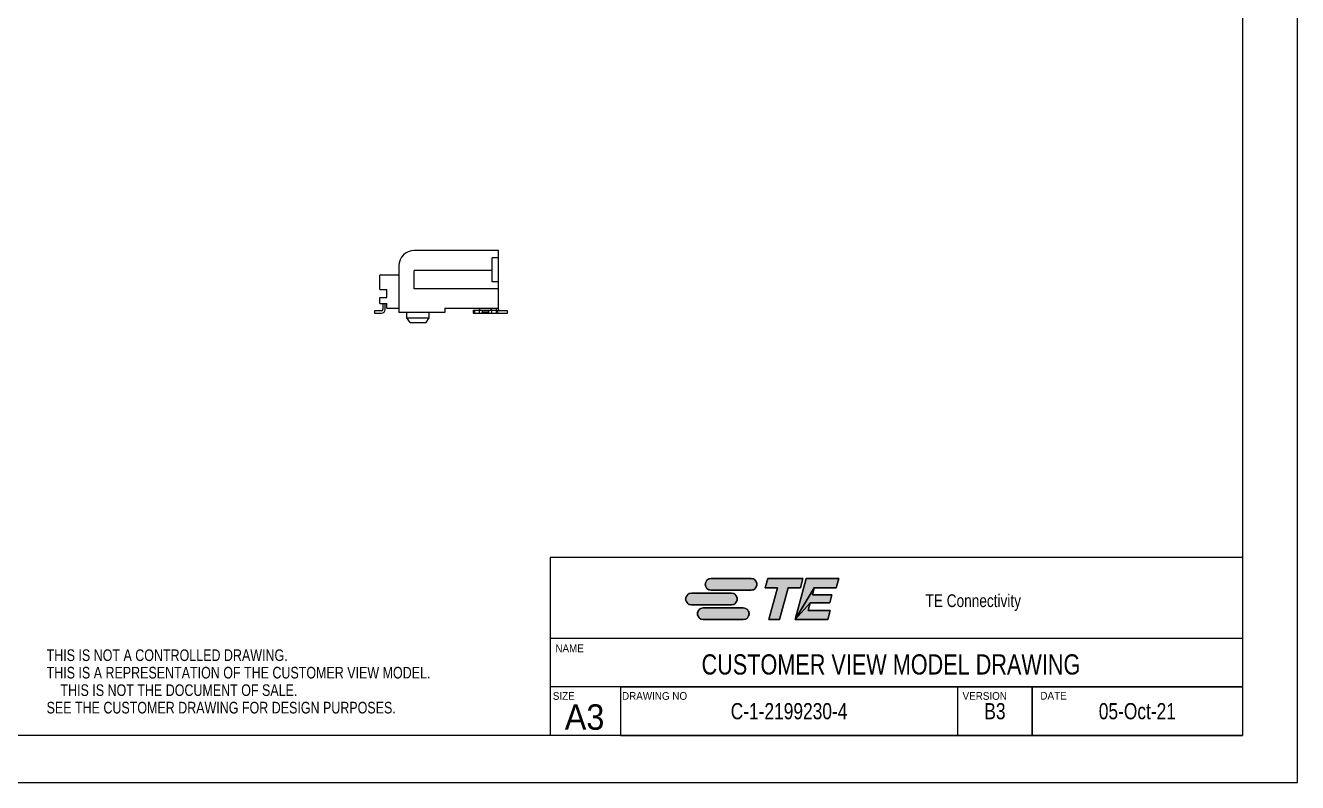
# Model space of a CAD drawing. Extents: x 0 to 420, y 0 to 297.
# Drawn here: x 170.5 to 420, y 0 to 148.5 of the extents above; entities that cross this region are included whole.
import ezdxf
from ezdxf.enums import TextEntityAlignment as Align

# ---------------------------------------------------------------- set-up
doc = ezdxf.new("R2010")
doc.units = 0
doc.header["$LTSCALE"] = 23.1
doc.layers.get('0').update_dxf_attribs({"linetype": 'CONTINUOUS'})
doc.layers.add('DRAFT_ENTITY', color=7, linetype='CONTINUOUS')
doc.styles.get("Standard").update_dxf_attribs({"font": 'txt', "width": 0.95})
doc.styles.add('TEXTSTYLE_2', font='txt', dxfattribs={"width": 0.8})

# ---------------------------------------------------------------- blocks, each defined once
blk = doc.blocks.new('TE_CONNECTIVITY_BL0', base_point=(315, 36))
at = {"linetype": 'CONTINUOUS'}
for points in [[(304.83, 40.02), (304.98, 40.02), (312.83, 40.02), (312.98, 40.02), (313.13, 39.99), (313.27, 39.94), (313.4, 39.87), (313.52, 39.79), (313.64, 39.69), (313.73, 39.58), (313.82, 39.45), (313.88, 39.32), (313.93, 39.18), (313.96, 39.03), (313.97, 38.88), (313.96, 38.74), (313.93, 38.59), (313.88, 38.45), (313.82, 38.31), (313.73, 38.19), (313.64, 38.08), (313.52, 37.98), (313.4, 37.9), (313.27, 37.83), (313.13, 37.78), (312.98, 37.75), (304.98, 37.74), (304.83, 37.75), (304.69, 37.78), (304.54, 37.83), (304.41, 37.9), (304.29, 37.98), (304.17, 38.08), (304.08, 38.19), (303.99, 38.31), (303.93, 38.45), (303.88, 38.59), (303.85, 38.74), (303.84, 38.88), (303.85, 39.03), (303.88, 39.18), (303.93, 39.32), (303.99, 39.45), (304.08, 39.58), (304.17, 39.69), (304.29, 39.79), (304.41, 39.87), (304.54, 39.94), (304.69, 39.99)], [(315.59, 38.22), (316.08, 40.02), (322.98, 40.02), (322.5, 38.22), (320.09, 38.22), (318.41, 31.98), (316.33, 31.98), (318.01, 38.22)], [(330.01, 40.02), (329.52, 38.22), (325.21, 38.22), (321.49, 31.98), (323.64, 40.02)], [(328.69, 36.83), (328.26, 35.22), (324.4, 35.22), (321.49, 31.98), (325.21, 38.22), (324.84, 36.83)], [(300.98, 37.13), (301.13, 37.14), (308.98, 37.14), (309.13, 37.13), (309.28, 37.1), (309.42, 37.05), (309.55, 36.99), (309.68, 36.9), (309.79, 36.81), (309.89, 36.69), (309.97, 36.57), (310.04, 36.44), (310.08, 36.3), (310.11, 36.15), (310.12, 36), (310.11, 35.85), (310.08, 35.7), (310.04, 35.56), (309.97, 35.43), (309.89, 35.31), (309.79, 35.19), (309.68, 35.1), (309.55, 35.01), (309.42, 34.95), (309.28, 34.9), (309.13, 34.87), (301.13, 34.86), (300.98, 34.87), (300.84, 34.9), (300.7, 34.95), (300.56, 35.01), (300.44, 35.1), (300.33, 35.19), (300.23, 35.31), (300.15, 35.43), (300.08, 35.56), (300.03, 35.7), (300, 35.85), (299.99, 36), (300, 36.15), (300.03, 36.3), (300.08, 36.44), (300.15, 36.57), (300.23, 36.69), (300.33, 36.81), (300.44, 36.9), (300.56, 36.99), (300.7, 37.05), (300.84, 37.1)], [(328.33, 33.78), (327.85, 31.98), (321.49, 31.98), (324.4, 35.22), (324.02, 33.78)], [(303.3, 34.25), (303.44, 34.26), (311.29, 34.26), (311.44, 34.25), (311.59, 34.22), (311.73, 34.17), (311.86, 34.1), (311.99, 34.02), (312.1, 33.92), (312.2, 33.81), (312.28, 33.69), (312.35, 33.55), (312.39, 33.41), (312.42, 33.26), (312.43, 33.12), (312.42, 32.97), (312.39, 32.82), (312.35, 32.68), (312.28, 32.55), (312.2, 32.42), (312.1, 32.31), (311.99, 32.21), (311.86, 32.13), (311.73, 32.06), (311.59, 32.01), (311.44, 31.98), (303.44, 31.98), (303.3, 31.98), (303.15, 32.01), (303.01, 32.06), (302.87, 32.13), (302.75, 32.21), (302.64, 32.31), (302.54, 32.42), (302.46, 32.55), (302.39, 32.68), (302.34, 32.82), (302.31, 32.97), (302.3, 33.12), (302.31, 33.26), (302.34, 33.41), (302.39, 33.55), (302.46, 33.69), (302.54, 33.81), (302.64, 33.92), (302.75, 34.02), (302.87, 34.1), (303.01, 34.17), (303.15, 34.22)]]:
    blk.add_hatch(color=2, dxfattribs=at).paths.add_polyline_path(points)
at = {"color": 2, "linetype": 'CONTINUOUS'}
for p, q in [((312.83, 40.02), (304.98, 40.02)), ((316.08, 40.02), (315.59, 38.22)), ((322.98, 40.02), (316.08, 40.02)), ((323.64, 40.02), (321.49, 31.98)), ((322.5, 38.22), (322.98, 40.02)), ((330.01, 40.02), (323.64, 40.02)), ((329.52, 38.22), (330.01, 40.02)), ((304.98, 37.74), (312.83, 37.74)), ((315.59, 38.22), (318.01, 38.22)), ((318.01, 38.22), (316.33, 31.98)), ((318.41, 31.98), (320.09, 38.22)), ((320.09, 38.22), (322.5, 38.22)), ((324.84, 36.83), (325.21, 38.22)), ((325.21, 38.22), (329.52, 38.22)), ((308.98, 37.14), (301.13, 37.14)), ((324.02, 33.78), (324.4, 35.22)), ((324.4, 35.22), (328.26, 35.22)), ((328.69, 36.83), (324.84, 36.83)), ((328.26, 35.22), (328.69, 36.83)), ((301.13, 34.86), (308.98, 34.86)), ((311.29, 34.26), (303.44, 34.26)), ((328.33, 33.78), (324.02, 33.78)), ((327.85, 31.98), (328.33, 33.78)), ((303.44, 31.98), (311.29, 31.98)), ((316.33, 31.98), (318.41, 31.98)), ((321.49, 31.98), (327.85, 31.98))]:
    blk.add_line(p, q, dxfattribs=at)
for points in [[(304.83, 40.02), (304.98, 40.02), (312.83, 40.02), (312.98, 40.02), (313.13, 39.99), (313.27, 39.94), (313.4, 39.87), (313.52, 39.79), (313.64, 39.69), (313.73, 39.58), (313.82, 39.45), (313.88, 39.32), (313.93, 39.18), (313.96, 39.03), (313.97, 38.88), (313.96, 38.74), (313.93, 38.59), (313.88, 38.45), (313.82, 38.31), (313.73, 38.19), (313.64, 38.08), (313.52, 37.98), (313.4, 37.9), (313.27, 37.83), (313.13, 37.78), (312.98, 37.75), (304.98, 37.74), (304.83, 37.75), (304.69, 37.78), (304.54, 37.83), (304.41, 37.9), (304.29, 37.98), (304.17, 38.08), (304.08, 38.19), (303.99, 38.31), (303.93, 38.45), (303.88, 38.59), (303.85, 38.74), (303.84, 38.88), (303.85, 39.03), (303.88, 39.18), (303.93, 39.32), (303.99, 39.45), (304.08, 39.58), (304.17, 39.69), (304.29, 39.79), (304.41, 39.87), (304.54, 39.94), (304.69, 39.99), (304.83, 40.02)], [(315.59, 38.22), (316.08, 40.02), (322.98, 40.02), (322.5, 38.22), (320.09, 38.22), (318.41, 31.98), (316.33, 31.98), (318.01, 38.22), (315.59, 38.22)], [(330.01, 40.02), (329.52, 38.22), (325.21, 38.22), (321.49, 31.98), (323.64, 40.02), (330.01, 40.02)], [(328.69, 36.83), (328.26, 35.22), (324.4, 35.22), (321.49, 31.98), (325.21, 38.22), (324.84, 36.83), (328.69, 36.83)], [(300.98, 37.13), (301.13, 37.14), (308.98, 37.14), (309.13, 37.13), (309.28, 37.1), (309.42, 37.05), (309.55, 36.99), (309.68, 36.9), (309.79, 36.81), (309.89, 36.69), (309.97, 36.57), (310.04, 36.44), (310.08, 36.3), (310.11, 36.15), (310.12, 36), (310.11, 35.85), (310.08, 35.7), (310.04, 35.56), (309.97, 35.43), (309.89, 35.31), (309.79, 35.19), (309.68, 35.1), (309.55, 35.01), (309.42, 34.95), (309.28, 34.9), (309.13, 34.87), (301.13, 34.86), (300.98, 34.87), (300.84, 34.9), (300.7, 34.95), (300.56, 35.01), (300.44, 35.1), (300.33, 35.19), (300.23, 35.31), (300.15, 35.43), (300.08, 35.56), (300.03, 35.7), (300, 35.85), (299.99, 36), (300, 36.15), (300.03, 36.3), (300.08, 36.44), (300.15, 36.57), (300.23, 36.69), (300.33, 36.81), (300.44, 36.9), (300.56, 36.99), (300.7, 37.05), (300.84, 37.1), (300.98, 37.13)], [(328.33, 33.78), (327.85, 31.98), (321.49, 31.98), (324.4, 35.22), (324.02, 33.78), (328.33, 33.78)], [(303.3, 34.25), (303.44, 34.26), (311.29, 34.26), (311.44, 34.25), (311.59, 34.22), (311.73, 34.17), (311.86, 34.1), (311.99, 34.02), (312.1, 33.92), (312.2, 33.81), (312.28, 33.69), (312.35, 33.55), (312.39, 33.41), (312.42, 33.26), (312.43, 33.12), (312.42, 32.97), (312.39, 32.82), (312.35, 32.68), (312.28, 32.55), (312.2, 32.42), (312.1, 32.31), (311.99, 32.21), (311.86, 32.13), (311.73, 32.06), (311.59, 32.01), (311.44, 31.98), (303.44, 31.98), (303.3, 31.98), (303.15, 32.01), (303.01, 32.06), (302.87, 32.13), (302.75, 32.21), (302.64, 32.31), (302.54, 32.42), (302.46, 32.55), (302.39, 32.68), (302.34, 32.82), (302.31, 32.97), (302.3, 33.12), (302.31, 33.26), (302.34, 33.41), (302.39, 33.55), (302.46, 33.69), (302.54, 33.81), (302.64, 33.92), (302.75, 34.02), (302.87, 34.1), (303.01, 34.17), (303.15, 34.22), (303.3, 34.25)]]:
    blk.add_lwpolyline(points, dxfattribs=at)
for centre, start, end in [((304.98, 38.88), 90, 270), ((312.83, 38.88), 270, 90), ((301.13, 36), 90, 270), ((308.98, 36), 270, 90), ((303.44, 33.12), 90, 270), ((311.29, 33.12), 270, 90)]:
    blk.add_arc(centre, 1.14, start, end, dxfattribs=at)
for points in [[(312.98, 37.75), (312.83, 37.74), (304.98, 37.74)], [(309.13, 34.87), (308.98, 34.86), (301.13, 34.86)], [(311.44, 31.98), (311.29, 31.98), (303.44, 31.98)]]:
    blk.add_solid(points, dxfattribs=at)

msp = doc.modelspace()

# ---------------------------------------------------------------- linework, layer by layer
at = {"color": 7, "linetype": 'CONTINUOUS'}
for p, q in [((420, 0), (420, 297)), ((409.21, 287.08), (409.21, 9.23)), ((263.25, 104.36), (246.75, 104.36)), ((263.25, 102.89), (262.05, 102.89)), ((262.05, 98.21), (262.05, 102.89)), ((263.25, 92.81), (263.25, 104.36)), ((243.75, 101.36), (243.75, 92.21)), ((246.75, 96.86), (246.75, 100.46)), ((262.05, 100.46), (246.75, 100.46)), ((240, 96.71), (240, 99.5)), ((243.75, 99.5), (240, 99.5)), ((263.25, 98.21), (262.05, 98.21)), ((240, 96.71), (241.35, 96.71)), ((240, 93.95), (240, 95.15)), ((240, 95.15), (241.35, 95.15)), ((241.35, 95.15), (241.35, 96.71)), ((263.25, 96.86), (246.75, 96.86)), ((238.95, 92.51), (238.95, 92.06)), ((240.3, 92.51), (238.95, 92.51)), ((240, 93.95), (241.35, 93.95)), ((240.6, 93.95), (240.6, 92.81)), ((241.05, 92.81), (241.05, 93.95)), ((241.35, 93.05), (241.35, 93.95)), ((241.35, 93.05), (243.75, 93.05)), ((252.75, 93.05), (263.25, 93.05)), ((252.75, 93.05), (252.75, 92.21)), ((258.3, 92.66), (263.1, 92.66)), ((258.3, 92.66), (258.3, 92.06)), ((258.6, 92.66), (258.6, 92.06)), ((259.5, 92.66), (259.5, 92.06)), ((259.56, 92.96), (259.56, 93.05)), ((261.84, 92.96), (259.56, 92.96)), ((260.1, 92.51), (261.3, 92.51)), ((260.1, 92.51), (260.1, 92.21)), ((261.3, 92.51), (261.3, 92.21)), ((261.84, 93.05), (261.84, 92.96)), ((261.9, 92.66), (261.9, 92.06)), ((262.8, 93.05), (262.8, 92.81)), ((262.8, 92.66), (262.8, 92.06)), ((263.1, 92.66), (263.1, 92.06)), ((265.05, 92.51), (263.55, 92.51)), ((265.05, 92.06), (265.05, 92.51)), ((238.95, 92.06), (240.3, 92.06)), ((252.75, 92.21), (243.75, 92.21)), ((245.32, 91.16), (245.32, 92.21)), ((245.93, 90.26), (245.32, 91.16)), ((245.32, 91.16), (249.68, 91.16)), ((245.93, 90.26), (249.07, 90.26)), ((249.07, 90.26), (249.68, 91.16)), ((249.68, 91.16), (249.68, 92.21)), ((258.3, 92.06), (263.1, 92.06)), ((260.1, 92.21), (261.3, 92.21)), ((263.55, 92.06), (265.05, 92.06)), ((409.21, 44.16), (273.44, 44.16)), ((273.44, 44.16), (273.44, 9.23)), ((409.21, 18.76), (273.44, 18.76)), ((287.21, 18.76), (287.21, 9.23)), ((353.33, 18.76), (353.33, 9.23)), ((367.96, 9.23), (367.96, 18.76)), ((409.21, 9.23), (17.78, 9.23)), ((0, 0), (420, 0))]:
    msp.add_line(p, q, dxfattribs=at)
at = {"color": 2, "linetype": 'CONTINUOUS'}
for p, q in [((287.21, 18.76), (409.21, 18.76)), ((287.21, 18.76), (287.21, 9.23)), ((353.33, 18.76), (353.33, 9.23)), ((367.96, 18.76), (367.96, 9.23)), ((409.21, 18.76), (409.21, 9.23)), ((287.21, 9.23), (409.21, 9.23))]:
    msp.add_line(p, q, dxfattribs=at)
at = {"color": 7, "linetype": 'CONTINUOUS'}
for centre, radius, start, end in [((246.75, 101.36), 3, 90, 180), ((240.3, 92.81), 0.75, 270, 360), ((240.3, 92.81), 0.3, 270, 360), ((263.55, 92.81), 0.75, 180, 191.5371), ((263.55, 92.81), 0.3, 180, 270), ((263.55, 92.81), 0.75, 233.1255, 270)]:
    msp.add_arc(centre, radius, start, end, dxfattribs=at)
for centre, start_param, end_param in [((259.8, 92.51), -1.570796, -1.047198), ((261.6, 92.51), 1.047198, 1.570796), ((259.8, 92.21), -2.094395, -1.570796), ((261.6, 92.21), -4.712389, -4.18879)]:
    msp.add_ellipse(centre, major_axis=(0, 0.3), ratio=1, start_param=start_param, end_param=end_param, dxfattribs=at)
for points, knots in [([(259.56, 92.96), (259.56, 92.95), (259.56, 92.93), (259.56, 92.9), (259.56, 92.87), (259.56, 92.84), (259.56, 92.81), (259.56, 92.79), (259.56, 92.78), (259.55, 92.76), (259.55, 92.75), (259.55, 92.74), (259.55, 92.73), (259.54, 92.72), (259.54, 92.71), (259.53, 92.7), (259.53, 92.69), (259.52, 92.69), (259.51, 92.68), (259.51, 92.68), (259.5, 92.67), (259.49, 92.67), (259.48, 92.67), (259.47, 92.66), (259.46, 92.66), (259.45, 92.66), (259.45, 92.66)], [0, 0, 0, 0, 0.084972, 0.16903, 0.251267, 0.330799, 0.406778, 0.47842, 0.512403, 0.545066, 0.576359, 0.606257, 0.634758, 0.661898, 0.712401, 0.736097, 0.759015, 0.781411, 0.803563, 0.825757, 0.848261, 0.871312, 0.895104, 0.919786, 0.945461, 1, 1, 1, 1]), ([(261.95, 92.66), (261.95, 92.66), (261.94, 92.66), (261.93, 92.66), (261.92, 92.67), (261.91, 92.67), (261.9, 92.67), (261.89, 92.68), (261.89, 92.68), (261.88, 92.69), (261.87, 92.69), (261.87, 92.7), (261.86, 92.71), (261.86, 92.72), (261.85, 92.73), (261.85, 92.74), (261.85, 92.75), (261.85, 92.76), (261.84, 92.78), (261.84, 92.79), (261.84, 92.81), (261.84, 92.84), (261.84, 92.87), (261.84, 92.9), (261.84, 92.93), (261.84, 92.95), (261.84, 92.96)], [0, 0, 0, 0, 0.054539, 0.080214, 0.104896, 0.128688, 0.151739, 0.174243, 0.196437, 0.218589, 0.240985, 0.263903, 0.287599, 0.338102, 0.365242, 0.393743, 0.423641, 0.454934, 0.487597, 0.52158, 0.593222, 0.669201, 0.748733, 0.83097, 0.915028, 1, 1, 1, 1])]:
    msp.add_open_spline(points, degree=3, knots=knots, dxfattribs=at)
at = {"layer": 'DRAFT_ENTITY', "color": 7, "linetype": 'CONTINUOUS'}
msp.add_line((409.21, 28.28), (273.44, 28.28), dxfattribs=at)

# ---------------------------------------------------------------- block references
at = {"color": 2, "linetype": 'CONTINUOUS'}
msp.add_blockref('TE_CONNECTIVITY_BL0', (315, 36), dxfattribs=at)

# ---------------------------------------------------------------- texts
at = {"color": 2, "linetype": 'CONTINUOUS', "style": 'TEXTSTYLE_2', "width": 0.8}
for s, height, p in [('TE Connectivity', 2.5, (347.03, 34.42)), ('THIS IS NOT A CONTROLLED DRAWING.', 2.286, (174.65, 23.84)), ('THIS IS A REPRESENTATION OF THE CUSTOMER VIEW MODEL.', 2.286, (174.65, 20.41)), ('    THIS IS NOT THE DOCUMENT OF SALE.', 2.286, (174.65, 16.98)), ('SEE THE CUSTOMER DRAWING FOR DESIGN PURPOSES.', 2.286, (174.65, 13.55))]:
    msp.add_text(s, height=height, dxfattribs=at).set_placement(p)
at = {"color": 2, "linetype": 'CONTINUOUS', "width": 0.95}
for s, height, p in [('NAME', 1.52, (274.44, 25.57)), ('SIZE', 1.52, (273.94, 16.23)), ('DRAWING NO', 1.52, (287.51, 16.23)), ('VERSION', 1.52, (354.3, 16.23)), ('DATE', 1.52, (369.56, 16.27)), ('A3', 5, (276.28, 10.35))]:
    msp.add_text(s, height=height, dxfattribs=at).set_placement(p)
at = {"color": 2, "linetype": 'CONTINUOUS', "style": 'TEXTSTYLE_2', "width": 0.8}
for s, height, p in [('CUSTOMER VIEW MODEL DRAWING', 3.968, (340.25, 21.19)), ('C-1-2199230-4', 3.18, (320.27, 12.41)), ('B3', 3.18, (360.65, 12.41)), ('05-Oct-21', 3.18, (388.58, 12.41))]:
    msp.add_text(s, height=height, dxfattribs=at).set_placement(p, align=Align.CENTER)

doc.saveas('drawing.dxf')
